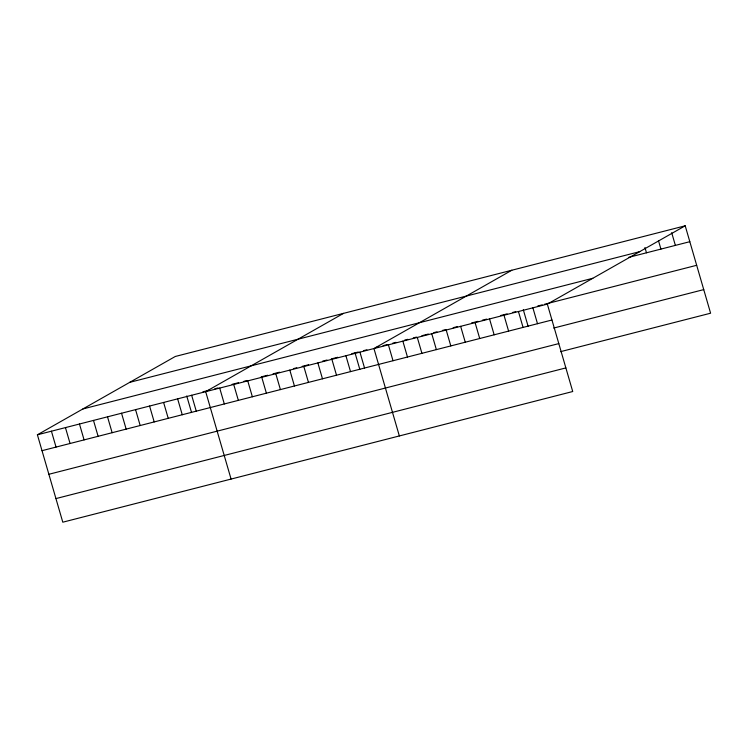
<?xml version="1.0" encoding="UTF-8"?>
<svg xmlns="http://www.w3.org/2000/svg" width="748" height="748" viewBox="0 0 748 748"><rect width="100%" height="100%" fill="white"/><g stroke="black" fill="none" stroke-linecap="round" stroke-linejoin="round"><path stroke-width="1.12" d="M685.205 225.803L547.34 304.118L572.725 391.522L62.795 522.197L37.4 434.794L175.275 356.478L685.205 225.803L710.6 313.206L560.561 351.654M343.547 313.356L205.681 391.671L231.076 479.075M511.828 270.234L373.953 348.549L399.348 435.944M129.778 382.322L639.708 251.646M628.694 257.359L689.824 241.688M82.897 408.95L592.837 278.275M202.923 391.821L209.393 390.157M214.788 388.782L218.023 387.95M232.048 384.36L238.519 382.696M243.913 381.312L247.149 380.489M261.174 376.889L267.644 375.234M273.039 373.85L279.509 372.195M293.534 368.596L296.769 367.773M302.164 366.389L308.634 364.734M322.659 361.134L326.979 360.031M331.289 358.928L337.759 357.264M351.784 353.673L358.255 352.018M363.65 350.634L366.885 349.802M375.515 347.596L378.75 346.763M383.07 345.66L387.38 344.548M392.775 343.173L396.01 342.341M404.64 340.125L407.875 339.302M413.27 337.918L416.505 337.086M421.9 335.702L428.37 334.047M433.765 332.664L437 331.832M442.395 330.457L445.63 329.625M453.185 327.689L457.496 326.586M471.521 322.986L477.991 321.331M482.31 320.228L486.621 319.116M500.646 315.525L507.116 313.87M512.511 312.486L515.746 311.654M537.747 306.016L542.197 304.875M544.413 304.305L696.678 265.288M37.4 434.794L547.34 304.118M42.019 450.679L551.949 320.004M553.707 328.054L703.746 289.607M48.872 474.279L558.812 343.603M55.932 498.589L565.871 367.913M671.685 232.684L675.369 245.391M658.464 240.622L660.923 249.093M644.935 247.504L646.478 252.796M532.885 307.821L537.503 323.706M523.301 309.719L528.116 326.296M518.439 311.523L523.058 327.409M503.993 315.226L508.603 331.112M489.547 318.929L494.157 334.805M475.092 322.631L479.711 338.507M460.646 326.334L465.265 342.21M446.201 330.036L450.81 345.913M431.755 333.739L436.365 349.615M417.3 337.442L421.919 353.318M402.854 341.144L407.473 357.02M388.408 344.847L393.018 360.723M359.938 352.14L364.547 368.025M355.019 352.841L359.835 369.419M345.913 355.73L350.522 371.616M331.888 359.33L336.507 375.206M317.863 362.92L322.481 378.806M303.838 366.511L308.457 382.396M289.822 370.11L294.431 385.987M275.797 373.701L280.406 389.586M261.772 377.291L266.391 393.177M247.747 380.891L252.366 396.767M233.722 384.481L238.341 400.367M219.706 388.072L224.316 403.957M191.656 395.262L196.266 411.148M186.738 395.963L191.563 412.55M177.631 398.852L182.25 414.738M163.606 402.452L168.225 418.328M149.581 406.042L154.2 421.928M135.566 409.633L140.175 425.519M121.541 413.233L126.15 429.109M107.516 416.823L112.135 432.709M93.491 420.413L98.11 436.299M79.466 424.013L84.085 439.889M65.45 427.604L70.06 443.489M51.425 431.194L56.035 447.08"/></g></svg>
